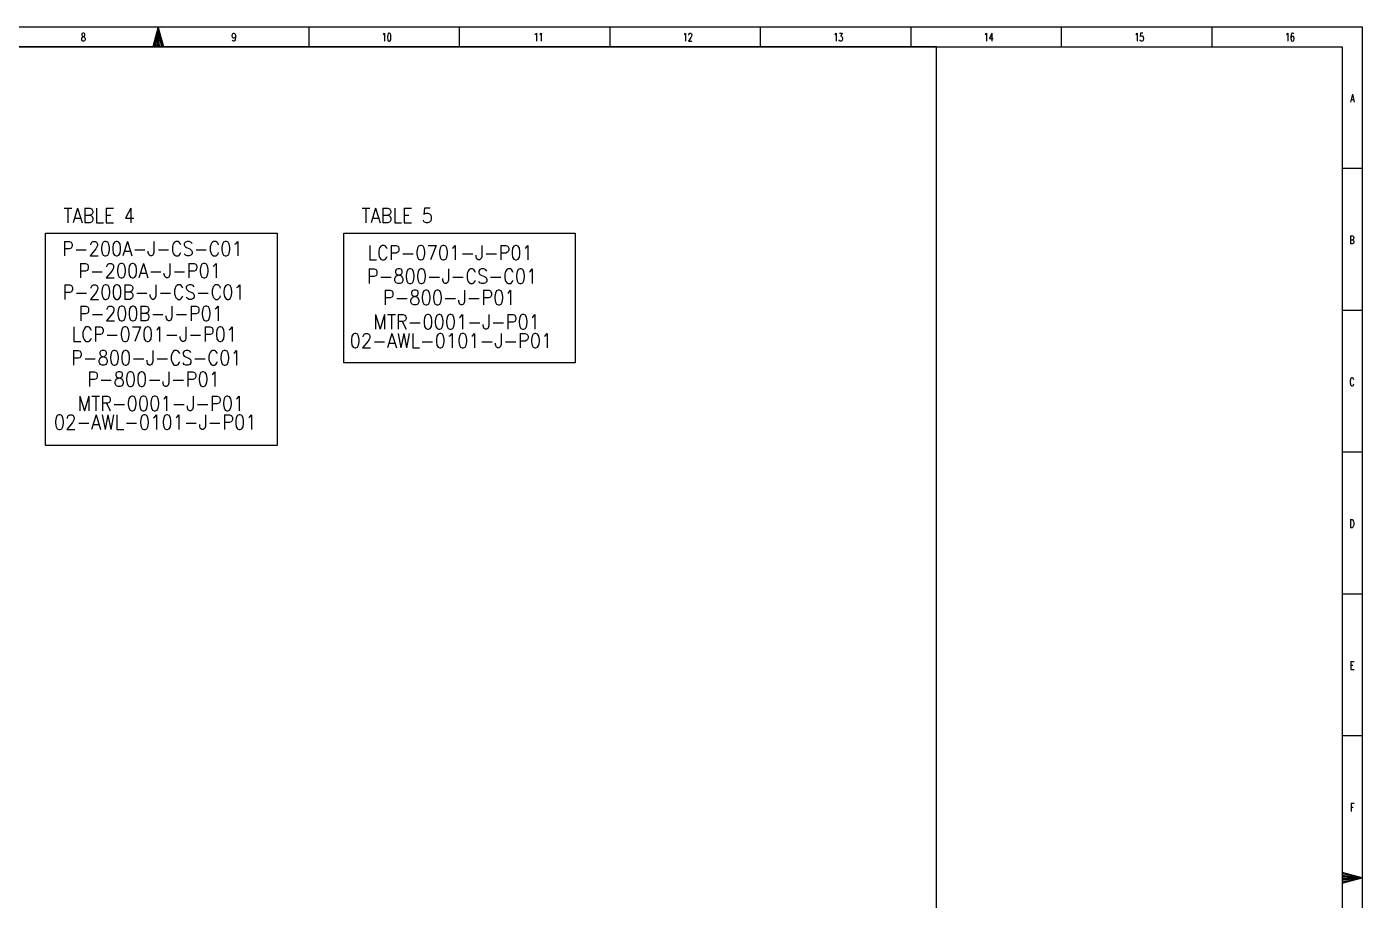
# Model space of a CAD drawing. Header units: inches. Extents: x 19 to 1016051, y 34 to 210034.
# Drawn here: x 479842 to 644571, y 102264 to 210034 of the extents above; entities that cross this region are included whole.
import ezdxf

# ---------------------------------------------------------------- set-up
doc = ezdxf.new("R2010")
doc.units = ezdxf.units.IN
doc.header["$MEASUREMENT"] = 0
doc.layers.add('Default', color=7, linetype='Continuous')
doc.layers.add('TEG BORDER', color=7, linetype='Continuous')
doc.styles.add('HZTXT', font='txt_qlt.shx', dxfattribs={"width": 0.7, "bigfont": 'hztxt.shx'})
doc.styles.add('TEG BORDER', font='txt_qlt.shx', dxfattribs={"width": 0.7, "bigfont": 'hztxt.shx'})

# ---------------------------------------------------------------- blocks, each defined once
blk = doc.blocks.new('TEG BORDER A2')
for p, q in [((297, 420), (297, 415)), ((334.12, 420), (334.12, 415)), ((371.25, 420), (371.25, 415)), ((408.37, 420), (408.37, 415)), ((445.5, 420), (445.5, 415)), ((482.62, 420), (482.62, 415)), ((519.75, 420), (519.75, 415)), ((556.87, 420), (556.87, 415)), ((594, 385), (589, 385)), ((594, 350), (589, 350)), ((594, 315), (589, 315)), ((594, 280), (589, 280)), ((594, 245), (589, 245)), ((589, 210), (594, 210)), ((592.75, 210), (590.25, 210))]:
    blk.add_line(p, q)
at = {"linetype": 'Continuous'}
blk.add_line((489, 415), (5, 415), dxfattribs=at)
at = {"color": 5, "lineweight": 15}
blk.add_lwpolyline([(0, 420), (594, 420), (594, 0), (0, 0)], close=True, dxfattribs=at)
for points in [[(297, 420), (295.66, 415), (298.34, 415), (297, 420), (296, 415), (296.33, 415), (297, 420), (296.67, 415), (297.33, 415), (297, 420), (297.67, 415), (298, 415), (297, 420)], [(594, 210), (589, 211.34), (589, 208.66), (594, 210), (589, 211), (589, 210.67), (594, 210), (589, 210.33), (589, 209.67), (594, 210), (589, 209.33), (589, 209), (594, 210)]]:
    blk.add_lwpolyline(points)
blk.add_lwpolyline([(5, 415), (589, 415), (589, 5), (5, 5)], close=True)
at = {"layer": 'TEG BORDER'}
blk.add_line((489, 116), (489, 415), dxfattribs=at)
at = {"char_height": 2, "width": 2, "style": 'TEG BORDER'}
for s, insert, attachment_point in [('8', (277.92, 418.41), 1), ('9', (315.05, 418.41), 1), ('\\pi2.2204e-016;10', (352.17, 418.41), 1), ('\\pi0.3;11', (389.3, 418.41), 1), ('\\pi2.2204e-016;12', (426.42, 418.41), 1), ('\\pi2.2204e-016;13', (463.55, 418.41), 1), ('\\pi-0.033333;14', (500.67, 418.41), 1), ('\\pi2.2204e-016;15', (537.8, 418.41), 1), ('\\pi0.033333;16', (574.92, 418.41), 1), ('A', (592.09, 403.39), 3), ('B', (592.09, 368.39), 3), ('C', (592.09, 333.39), 3), ('D', (592.09, 298.39), 3), ('E', (592.09, 263.39), 3), ('F', (592.09, 228.39), 3)]:
    blk.add_mtext(s, dxfattribs=dict(at, insert=insert, attachment_point=attachment_point))

msp = doc.modelspace()

# ---------------------------------------------------------------- linework, layer by layer
at = {"layer": 'Default', "color": 7, "linetype": 'Continuous'}
for points in [[(482176, 184554), (510742, 184554), (510742, 158367), (482176, 158367)], [(518936, 184554), (547502, 184554), (547502, 168556), (518936, 168556)]]:
    msp.add_lwpolyline(points, close=True, dxfattribs=at)

# ---------------------------------------------------------------- block references
at = {"xscale": 500, "yscale": 500, "zscale": 500}
msp.add_blockref('TEG BORDER A2', (347571, 34), dxfattribs=at)

# ---------------------------------------------------------------- texts
at = {"layer": 'Default', "color": 7, "style": 'HZTXT', "width": 0.9}
for s, p in [('TABLE 4', (484372, 185832)), ('TABLE 5', (521132, 185832)), ('P-200A-J-CS-C01', (484205, 181756)), ('LCP-0701-J-P01', (521866, 181257)), ('P-200A-J-P01', (486181, 179034)), ('P-800-J-CS-C01', (521791, 178354)), ('P-200B-J-CS-C01', (484247, 176399)), ('P-800-J-P01', (523767, 175719)), ('P-200B-J-P01', (486222, 173765)), ('LCP-0701-J-P01', (485390, 171197)), ('MTR-0001-J-P01', (522603, 172715)), ('02-AWL-0101-J-P01', (519673, 170404)), ('P-800-J-CS-C01', (485315, 168294)), ('P-800-J-P01', (487291, 165659)), ('MTR-0001-J-P01', (486127, 162655)), ('02-AWL-0101-J-P01', (483197, 160344))]:
    msp.add_text(s, height=1800, dxfattribs=at).set_placement(p)

doc.saveas('drawing.dxf')
